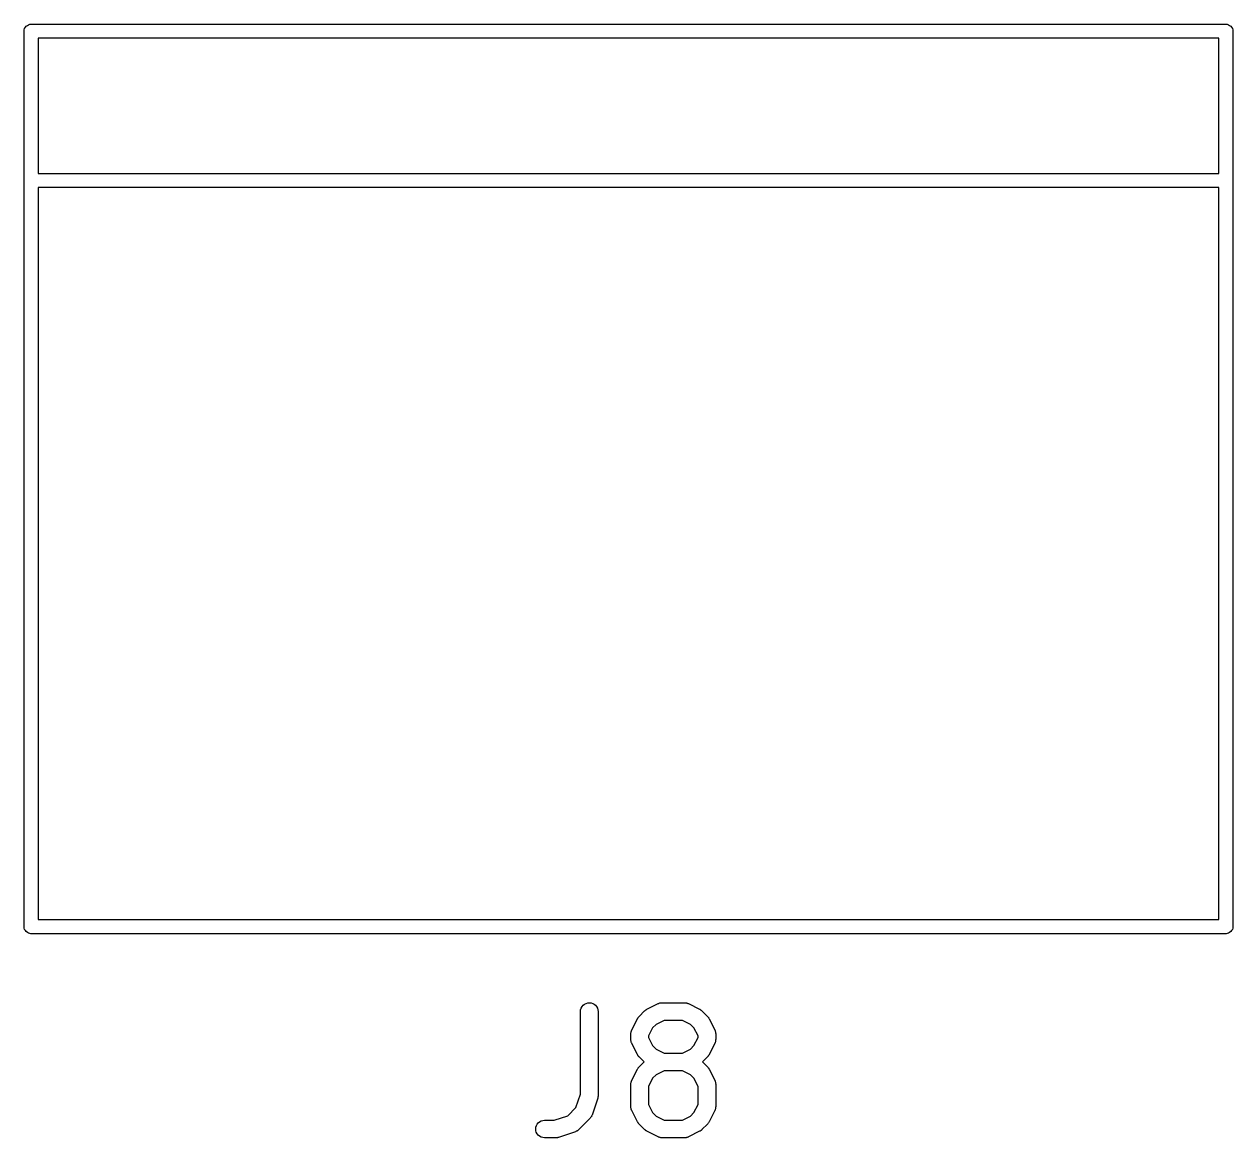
# Model space of a CAD drawing. Extents: x 86.5 to 150.2, y -83.2 to -30.6.
# Drawn here: x 106.37 to 116.65, y -43.45 to -33.98 of the extents above; entities that cross this region are included whole.
import ezdxf

# ---------------------------------------------------------------- set-up
doc = ezdxf.new("R2010")
doc.units = 0
doc.header["$MEASUREMENT"] = 0
doc.layers.add('BLACK', color=7, linetype='CONTINUOUS')

msp = doc.modelspace()

# ---------------------------------------------------------------- linework, layer by layer
at = {"layer": 'BLACK', "linetype": 'CONTINUOUS'}
for p, q in [((106.366, -34.036), (106.367, -34.0242)), ((106.367, -34.0242), (106.37, -34.0129)), ((106.37, -34.0129), (106.376, -34.0025)), ((106.376, -34.0025), (106.383, -33.9934)), ((106.383, -33.9934), (106.393, -33.9859)), ((106.393, -33.9859), (106.403, -33.9803)), ((106.403, -33.9803), (106.414, -33.9769)), ((106.414, -33.9769), (106.423, -33.976)), ((106.423, -33.976), (106.426, -33.9757)), ((106.426, -33.9757), (106.429, -33.976)), ((106.429, -33.976), (116.583, -33.976)), ((116.583, -33.976), (116.586, -33.9757)), ((116.586, -33.9757), (116.589, -33.976)), ((116.589, -33.976), (116.598, -33.9769)), ((116.598, -33.9769), (116.609, -33.9803)), ((116.609, -33.9803), (116.619, -33.9859)), ((116.619, -33.9859), (116.629, -33.9934)), ((116.629, -33.9934), (116.636, -34.0025)), ((116.636, -34.0025), (116.642, -34.0129)), ((116.642, -34.0129), (116.645, -34.0242)), ((116.645, -34.0242), (116.646, -34.036)), ((106.366, -34.0389), (106.366, -34.036)), ((106.366, -35.3031), (106.366, -34.0389)), ((106.486, -34.096), (106.486, -35.246)), ((116.526, -34.096), (106.486, -34.096)), ((116.526, -35.246), (116.526, -34.096)), ((116.646, -34.036), (116.646, -34.0389)), ((116.646, -34.0389), (116.646, -35.3031)), ((106.486, -35.246), (116.526, -35.246)), ((106.366, -35.306), (106.366, -35.3031)), ((106.366, -35.3089), (106.366, -35.306)), ((106.366, -41.653), (106.366, -35.3089)), ((116.646, -35.3031), (116.646, -35.306)), ((116.646, -35.306), (116.646, -35.3089)), ((116.646, -35.3089), (116.646, -41.6531)), ((106.486, -35.366), (106.486, -41.596)), ((116.526, -35.366), (106.486, -35.366)), ((116.526, -41.596), (116.526, -35.366)), ((106.486, -41.596), (116.526, -41.596)), ((106.366, -41.656), (106.366, -41.653)), ((106.367, -41.6678), (106.366, -41.656)), ((106.37, -41.6791), (106.367, -41.6678)), ((106.376, -41.6895), (106.37, -41.6791)), ((106.383, -41.6986), (106.376, -41.6895)), ((106.393, -41.7061), (106.383, -41.6986)), ((106.403, -41.7117), (106.393, -41.7061)), ((106.414, -41.7151), (106.403, -41.7117)), ((106.423, -41.716), (106.414, -41.7151)), ((106.426, -41.7163), (106.423, -41.716)), ((106.423, -41.716), (106.423, -41.716)), ((106.429, -41.716), (106.426, -41.7163)), ((116.583, -41.716), (106.429, -41.716)), ((116.586, -41.7163), (116.583, -41.716)), ((116.589, -41.716), (116.586, -41.7163)), ((116.598, -41.7151), (116.589, -41.716)), ((116.589, -41.716), (116.589, -41.716)), ((116.609, -41.7117), (116.598, -41.7151)), ((116.619, -41.7061), (116.609, -41.7117)), ((116.629, -41.6986), (116.619, -41.7061)), ((116.636, -41.6895), (116.629, -41.6986)), ((116.642, -41.6791), (116.636, -41.6895)), ((116.645, -41.6678), (116.642, -41.6791)), ((116.646, -41.656), (116.645, -41.6678)), ((116.646, -41.6531), (116.646, -41.656)), ((111.099, -42.3628), (111.104, -42.3488)), ((111.104, -42.3488), (111.111, -42.336)), ((111.111, -42.336), (111.12, -42.3248)), ((111.12, -42.3248), (111.132, -42.3156)), ((111.132, -42.3156), (111.145, -42.3088)), ((111.145, -42.3088), (111.159, -42.3047)), ((111.159, -42.3047), (111.173, -42.3034)), ((111.173, -42.3034), (111.188, -42.3049)), ((111.188, -42.3049), (111.202, -42.3092)), ((111.202, -42.3092), (111.215, -42.3162)), ((111.215, -42.3162), (111.226, -42.3255)), ((111.226, -42.3255), (111.235, -42.3369)), ((111.235, -42.3369), (111.242, -42.3498)), ((111.242, -42.3498), (111.246, -42.3638)), ((111.663, -42.3589), (111.758, -42.3113)), ((111.758, -42.3113), (111.759, -42.3108)), ((111.759, -42.3108), (111.761, -42.3101)), ((111.761, -42.3101), (111.763, -42.309)), ((111.763, -42.309), (111.768, -42.3076)), ((111.768, -42.3076), (111.773, -42.3058)), ((111.773, -42.3058), (111.775, -42.3054)), ((111.775, -42.3054), (111.777, -42.3048)), ((111.777, -42.3048), (111.782, -42.3043)), ((111.782, -42.3043), (111.787, -42.3035)), ((111.787, -42.3035), (111.79, -42.3036)), ((111.79, -42.3036), (111.792, -42.3034)), ((111.792, -42.3034), (111.982, -42.3034)), ((111.982, -42.3034), (111.983, -42.3034)), ((111.983, -42.3034), (111.985, -42.3036)), ((111.985, -42.3036), (111.988, -42.3036)), ((111.988, -42.3036), (111.993, -42.3044)), ((111.993, -42.3044), (111.998, -42.305)), ((111.998, -42.305), (112, -42.3057)), ((112, -42.3057), (112.002, -42.3061)), ((112.002, -42.3061), (112.007, -42.3079)), ((112.007, -42.3079), (112.012, -42.3094)), ((112.012, -42.3094), (112.014, -42.3105)), ((112.014, -42.3105), (112.016, -42.3113)), ((112.016, -42.3113), (112.111, -42.3589)), ((111.098, -42.3773), (111.099, -42.3628)), ((111.098, -42.3784), (111.098, -42.3773)), ((111.098, -43.0805), (111.098, -42.3784)), ((111.246, -42.3638), (111.248, -42.3784)), ((111.248, -42.3784), (111.248, -43.0927)), ((111.534, -42.5353), (111.582, -42.4401)), ((111.582, -42.4391), (111.585, -42.4356)), ((111.582, -42.4401), (111.582, -42.4391)), ((111.585, -42.4356), (111.587, -42.4319)), ((111.587, -42.4319), (111.589, -42.4295)), ((111.589, -42.4295), (111.59, -42.4269)), ((111.59, -42.4269), (111.593, -42.4238)), ((111.593, -42.4238), (111.596, -42.4206)), ((111.596, -42.4206), (111.643, -42.373)), ((111.643, -42.373), (111.644, -42.3722)), ((111.644, -42.3722), (111.647, -42.3696)), ((111.647, -42.3696), (111.651, -42.3667)), ((111.651, -42.3667), (111.653, -42.365)), ((111.653, -42.365), (111.656, -42.3631)), ((111.656, -42.3631), (111.659, -42.3612)), ((111.659, -42.3612), (111.663, -42.3589)), ((111.809, -42.4534), (111.741, -42.4876)), ((111.964, -42.4534), (111.809, -42.4534)), ((112.033, -42.4876), (111.964, -42.4534)), ((112.111, -42.3589), (112.112, -42.3594)), ((112.112, -42.3594), (112.115, -42.3617)), ((112.115, -42.3617), (112.119, -42.3637)), ((112.119, -42.3637), (112.122, -42.3657)), ((112.122, -42.3657), (112.124, -42.3674)), ((112.124, -42.3674), (112.127, -42.3703)), ((112.127, -42.3703), (112.13, -42.373)), ((112.13, -42.373), (112.178, -42.4206)), ((112.178, -42.4206), (112.179, -42.4213)), ((112.179, -42.4213), (112.181, -42.4246)), ((112.181, -42.4246), (112.184, -42.4277)), ((112.184, -42.4277), (112.186, -42.4303)), ((112.186, -42.4303), (112.188, -42.4328)), ((112.188, -42.4328), (112.19, -42.4365)), ((112.19, -42.4365), (112.192, -42.4401)), ((112.192, -42.4401), (112.24, -42.5353)), ((111.526, -42.5634), (111.527, -42.5584)), ((111.527, -42.5584), (111.528, -42.5533)), ((111.528, -42.5533), (111.529, -42.5512)), ((111.529, -42.549), (111.531, -42.5442)), ((111.529, -42.5512), (111.529, -42.549)), ((111.531, -42.5442), (111.532, -42.5393)), ((111.532, -42.5393), (111.533, -42.5374)), ((111.533, -42.5374), (111.534, -42.5353)), ((111.71, -42.518), (111.676, -42.5866)), ((111.741, -42.4876), (111.71, -42.518)), ((112.063, -42.518), (112.033, -42.4876)), ((112.098, -42.5866), (112.063, -42.518)), ((112.24, -42.5353), (112.24, -42.5363)), ((112.24, -42.5363), (112.241, -42.5383)), ((112.241, -42.5383), (112.242, -42.5403)), ((112.242, -42.5403), (112.243, -42.5452)), ((112.243, -42.5452), (112.245, -42.55)), ((112.245, -42.55), (112.246, -42.5522)), ((112.246, -42.5522), (112.246, -42.5543)), ((112.246, -42.5543), (112.247, -42.5594)), ((111.526, -42.5656), (111.526, -42.5634)), ((111.526, -42.5678), (111.526, -42.5656)), ((111.526, -42.5689), (111.526, -42.5678)), ((111.526, -42.6165), (111.526, -42.5689)), ((111.526, -42.6187), (111.526, -42.6165)), ((111.526, -42.6209), (111.526, -42.6187)), ((111.527, -42.6259), (111.526, -42.6209)), ((111.528, -42.631), (111.527, -42.6259)), ((111.528, -42.6332), (111.528, -42.631)), ((111.529, -42.6353), (111.528, -42.6332)), ((111.53, -42.6401), (111.529, -42.6353)), ((111.532, -42.6451), (111.53, -42.6401)), ((111.533, -42.647), (111.532, -42.6451)), ((111.534, -42.6491), (111.533, -42.647)), ((111.534, -42.65), (111.534, -42.6491)), ((111.582, -42.7453), (111.534, -42.65)), ((111.676, -42.5866), (111.676, -42.5988)), ((111.676, -42.5988), (111.71, -42.6673)), ((112.063, -42.6673), (112.098, -42.5988)), ((112.098, -42.5988), (112.098, -42.5866)), ((112.24, -42.65), (112.192, -42.7453)), ((112.241, -42.648), (112.24, -42.65)), ((112.242, -42.646), (112.241, -42.648)), ((112.243, -42.6411), (112.242, -42.646)), ((112.245, -42.6363), (112.243, -42.6411)), ((112.246, -42.6321), (112.245, -42.6342)), ((112.245, -42.6342), (112.245, -42.6363)), ((112.247, -42.627), (112.246, -42.6321)), ((112.247, -42.5594), (112.248, -42.5645)), ((112.248, -42.5645), (112.247, -42.5667)), ((112.247, -42.5667), (112.248, -42.5689)), ((112.248, -42.6175), (112.247, -42.6197)), ((112.247, -42.6197), (112.247, -42.6219)), ((112.247, -42.6219), (112.247, -42.627)), ((112.248, -42.5689), (112.248, -42.6165)), ((112.248, -42.6165), (112.248, -42.6175)), ((111.584, -42.7488), (111.582, -42.7453)), ((111.586, -42.7526), (111.584, -42.7488)), ((111.588, -42.755), (111.586, -42.7526)), ((111.59, -42.7576), (111.588, -42.755)), ((111.592, -42.7607), (111.59, -42.7576)), ((111.595, -42.764), (111.592, -42.7607)), ((111.596, -42.7647), (111.595, -42.764)), ((111.638, -42.807), (111.596, -42.7647)), ((111.71, -42.6673), (111.741, -42.6977)), ((111.741, -42.6977), (111.809, -42.732)), ((111.809, -42.732), (111.964, -42.732)), ((111.964, -42.732), (112.033, -42.6977)), ((112.033, -42.6977), (112.063, -42.6673)), ((112.178, -42.7647), (112.136, -42.807)), ((112.181, -42.7615), (112.178, -42.7647)), ((112.184, -42.7585), (112.181, -42.7615)), ((112.185, -42.7558), (112.184, -42.7585)), ((112.187, -42.7534), (112.185, -42.7558)), ((112.189, -42.7497), (112.187, -42.7534)), ((112.192, -42.7462), (112.189, -42.7497)), ((112.192, -42.7453), (112.192, -42.7462)), ((111.582, -42.8677), (111.585, -42.8642)), ((111.585, -42.8642), (111.587, -42.8605)), ((111.587, -42.8605), (111.589, -42.8581)), ((111.589, -42.8581), (111.59, -42.8554)), ((111.59, -42.8554), (111.593, -42.8524)), ((111.593, -42.8524), (111.596, -42.8492)), ((111.596, -42.8492), (111.638, -42.807)), ((112.136, -42.807), (112.178, -42.8492)), ((112.178, -42.8492), (112.179, -42.8499)), ((112.179, -42.8499), (112.181, -42.8532)), ((112.181, -42.8532), (112.184, -42.8563)), ((112.184, -42.8563), (112.186, -42.8589)), ((112.186, -42.8589), (112.188, -42.8613)), ((112.188, -42.8613), (112.19, -42.8651)), ((112.19, -42.8651), (112.192, -42.8686)), ((111.531, -42.9728), (111.532, -42.9679)), ((111.532, -42.9679), (111.533, -42.9659)), ((111.533, -42.9659), (111.534, -42.9639)), ((111.534, -42.9639), (111.582, -42.8686)), ((111.582, -42.8686), (111.582, -42.8677)), ((111.71, -42.9466), (111.676, -43.0151)), ((111.741, -42.9162), (111.71, -42.9466)), ((111.809, -42.882), (111.741, -42.9162)), ((111.964, -42.882), (111.809, -42.882)), ((112.033, -42.9162), (111.964, -42.882)), ((112.063, -42.9466), (112.033, -42.9162)), ((112.098, -43.0151), (112.063, -42.9466)), ((112.192, -42.8686), (112.24, -42.9639)), ((112.24, -42.9639), (112.24, -42.9648)), ((112.24, -42.9648), (112.241, -42.9669)), ((112.241, -42.9669), (112.242, -42.9688)), ((112.242, -42.9688), (112.243, -42.9738)), ((111.526, -42.992), (111.527, -42.9869)), ((111.526, -42.9942), (111.526, -42.992)), ((111.526, -42.9964), (111.526, -42.9942)), ((111.526, -42.9974), (111.526, -42.9964)), ((111.526, -43.1879), (111.526, -42.9974)), ((111.527, -42.9869), (111.528, -42.9818)), ((111.528, -42.9818), (111.529, -42.9797)), ((111.529, -42.9776), (111.531, -42.9728)), ((111.529, -42.9797), (111.529, -42.9776)), ((111.676, -43.0151), (111.676, -43.1702)), ((112.098, -43.1702), (112.098, -43.0151)), ((112.243, -42.9738), (112.245, -42.9786)), ((112.245, -42.9786), (112.246, -42.9807)), ((112.246, -42.9807), (112.246, -42.9829)), ((112.246, -42.9829), (112.247, -42.988)), ((112.247, -42.988), (112.248, -42.993)), ((112.248, -42.993), (112.247, -42.9952)), ((112.247, -42.9952), (112.248, -42.9974)), ((112.248, -42.9974), (112.248, -43.1879)), ((111.059, -43.195), (111.098, -43.0805)), ((111.244, -43.1164), (111.196, -43.2592)), ((111.245, -43.1123), (111.244, -43.1164)), ((111.246, -43.1083), (111.245, -43.1123)), ((111.247, -43.1021), (111.246, -43.1052)), ((111.246, -43.1052), (111.246, -43.1083)), ((111.248, -43.0937), (111.247, -43.0979)), ((111.247, -43.0979), (111.247, -43.1021)), ((111.248, -43.0927), (111.248, -43.0937)), ((111.676, -43.1702), (111.71, -43.2387)), ((112.063, -43.2387), (112.098, -43.1702)), ((110.875, -43.3034), (110.989, -43.2652)), ((110.989, -43.2652), (111.059, -43.195)), ((111.187, -43.2772), (111.184, -43.2812)), ((111.188, -43.2753), (111.187, -43.2772)), ((111.19, -43.2735), (111.188, -43.2753)), ((111.192, -43.2689), (111.19, -43.2735)), ((111.194, -43.2643), (111.192, -43.2689)), ((111.195, -43.2622), (111.194, -43.2643)), ((111.196, -43.2602), (111.195, -43.2622)), ((111.196, -43.2592), (111.196, -43.2602)), ((111.526, -43.1901), (111.526, -43.1879)), ((111.526, -43.1923), (111.526, -43.1901)), ((111.527, -43.1974), (111.526, -43.1923)), ((111.528, -43.2025), (111.527, -43.1974)), ((111.528, -43.2046), (111.528, -43.2025)), ((111.529, -43.2068), (111.528, -43.2046)), ((111.53, -43.2116), (111.529, -43.2068)), ((111.532, -43.2165), (111.53, -43.2116)), ((111.533, -43.2184), (111.532, -43.2165)), ((111.534, -43.2205), (111.533, -43.2184)), ((111.534, -43.2214), (111.534, -43.2205)), ((111.582, -43.3167), (111.534, -43.2214)), ((111.71, -43.2387), (111.741, -43.2691)), ((111.741, -43.2691), (111.809, -43.3034)), ((111.964, -43.3034), (112.033, -43.2691)), ((112.033, -43.2691), (112.063, -43.2387)), ((112.24, -43.2214), (112.192, -43.3167)), ((112.241, -43.2194), (112.24, -43.2214)), ((112.242, -43.2174), (112.241, -43.2194)), ((112.243, -43.2126), (112.242, -43.2174)), ((112.245, -43.2078), (112.243, -43.2126)), ((112.246, -43.2035), (112.245, -43.2056)), ((112.245, -43.2056), (112.245, -43.2078)), ((112.247, -43.1984), (112.246, -43.2035)), ((112.248, -43.189), (112.247, -43.1911)), ((112.247, -43.1911), (112.247, -43.1934)), ((112.247, -43.1934), (112.247, -43.1984)), ((112.248, -43.1879), (112.248, -43.189)), ((110.717, -43.3779), (110.718, -43.3633)), ((110.718, -43.3924), (110.717, -43.3779)), ((110.718, -43.3633), (110.723, -43.3493)), ((110.723, -43.3493), (110.73, -43.3364)), ((110.73, -43.3364), (110.739, -43.3252)), ((110.739, -43.3252), (110.75, -43.3159)), ((110.75, -43.3159), (110.763, -43.309)), ((110.763, -43.309), (110.777, -43.3048)), ((110.777, -43.3048), (110.792, -43.3034)), ((110.792, -43.3034), (110.875, -43.3034)), ((111.178, -43.2886), (111.083, -43.3838)), ((111.179, -43.2869), (111.178, -43.2886)), ((111.181, -43.2854), (111.179, -43.2869)), ((111.184, -43.2812), (111.181, -43.2854)), ((111.584, -43.3203), (111.582, -43.3167)), ((111.586, -43.324), (111.584, -43.3203)), ((111.588, -43.3264), (111.586, -43.324)), ((111.59, -43.3291), (111.588, -43.3264)), ((111.592, -43.3321), (111.59, -43.3291)), ((111.595, -43.3354), (111.592, -43.3321)), ((111.596, -43.3362), (111.595, -43.3354)), ((111.643, -43.3838), (111.596, -43.3362)), ((111.809, -43.3034), (111.964, -43.3034)), ((112.178, -43.3362), (112.13, -43.3838)), ((112.181, -43.3329), (112.178, -43.3362)), ((112.184, -43.3299), (112.181, -43.3329)), ((112.185, -43.3273), (112.184, -43.3299)), ((112.187, -43.3249), (112.185, -43.3273)), ((112.189, -43.3212), (112.187, -43.3249)), ((112.192, -43.3176), (112.189, -43.3212)), ((112.192, -43.3167), (112.192, -43.3176)), ((110.722, -43.4065), (110.718, -43.3924)), ((110.729, -43.4194), (110.722, -43.4065)), ((110.738, -43.4309), (110.729, -43.4194)), ((110.749, -43.4403), (110.738, -43.4309)), ((110.762, -43.4473), (110.749, -43.4403)), ((110.776, -43.4517), (110.762, -43.4473)), ((110.791, -43.4534), (110.776, -43.4517)), ((110.792, -43.4534), (110.791, -43.4534)), ((110.887, -43.4534), (110.792, -43.4534)), ((110.891, -43.453), (110.887, -43.4534)), ((110.895, -43.4529), (110.891, -43.453)), ((110.898, -43.4523), (110.895, -43.4529)), ((110.902, -43.452), (110.898, -43.4523)), ((110.906, -43.4507), (110.902, -43.452)), ((110.91, -43.4499), (110.906, -43.4507)), ((110.911, -43.4495), (110.91, -43.4499)), ((111.054, -43.4019), (110.911, -43.4495)), ((111.056, -43.401), (111.054, -43.4019)), ((111.058, -43.4004), (111.056, -43.401)), ((111.062, -43.398), (111.058, -43.4004)), ((111.067, -43.396), (111.062, -43.398)), ((111.069, -43.3947), (111.067, -43.396)), ((111.071, -43.3937), (111.069, -43.3947)), ((111.075, -43.3905), (111.071, -43.3937)), ((111.079, -43.3875), (111.075, -43.3905)), ((111.08, -43.3859), (111.079, -43.3875)), ((111.082, -43.3845), (111.08, -43.3859)), ((111.083, -43.3838), (111.082, -43.3845)), ((111.647, -43.3865), (111.643, -43.3838)), ((111.65, -43.3894), (111.647, -43.3865)), ((111.652, -43.3911), (111.65, -43.3894)), ((111.655, -43.3931), (111.652, -43.3911)), ((111.658, -43.3951), (111.655, -43.3931)), ((111.662, -43.3974), (111.658, -43.3951)), ((111.663, -43.3978), (111.662, -43.3974)), ((111.758, -43.4455), (111.663, -43.3978)), ((111.76, -43.4463), (111.758, -43.4455)), ((111.762, -43.4473), (111.76, -43.4463)), ((111.767, -43.4489), (111.762, -43.4473)), ((111.772, -43.4507), (111.767, -43.4489)), ((111.774, -43.4511), (111.772, -43.4507)), ((111.776, -43.4517), (111.774, -43.4511)), ((111.781, -43.4523), (111.776, -43.4517)), ((111.786, -43.4532), (111.781, -43.4523)), ((111.788, -43.4531), (111.786, -43.4532)), ((111.791, -43.4534), (111.788, -43.4531)), ((111.792, -43.4534), (111.791, -43.4534)), ((111.982, -43.4534), (111.792, -43.4534)), ((111.984, -43.4532), (111.982, -43.4534)), ((111.987, -43.4533), (111.984, -43.4532)), ((111.992, -43.4525), (111.987, -43.4533)), ((111.997, -43.452), (111.992, -43.4525)), ((111.999, -43.4513), (111.997, -43.452)), ((112.001, -43.451), (111.999, -43.4513)), ((112.006, -43.4492), (112.001, -43.451)), ((112.011, -43.4477), (112.006, -43.4492)), ((112.013, -43.4467), (112.011, -43.4477)), ((112.015, -43.4459), (112.013, -43.4467)), ((112.016, -43.4455), (112.015, -43.4459)), ((112.111, -43.3978), (112.016, -43.4455)), ((112.115, -43.3956), (112.111, -43.3978)), ((112.118, -43.3937), (112.115, -43.3956)), ((112.121, -43.3917), (112.118, -43.3937)), ((112.123, -43.3901), (112.121, -43.3917)), ((112.126, -43.3872), (112.123, -43.3901)), ((112.13, -43.3845), (112.126, -43.3872)), ((112.13, -43.3838), (112.13, -43.3845))]:
    msp.add_line(p, q, dxfattribs=at)

doc.saveas('drawing.dxf')
